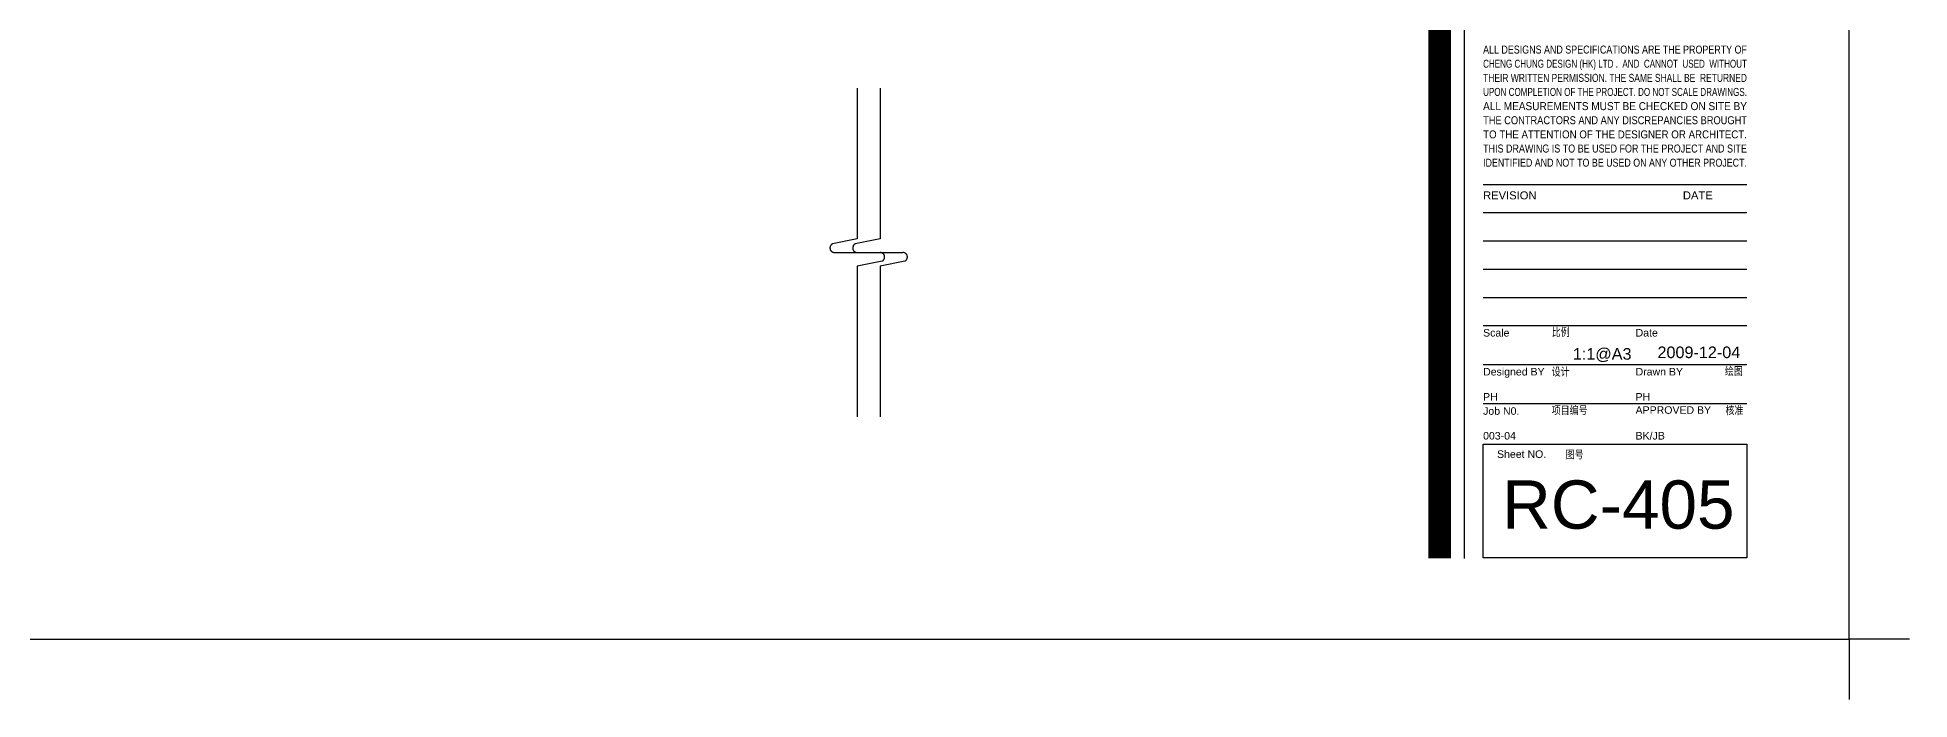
# Model space of a CAD drawing. Header units: millimetres. Extents: x 14385 to 129787, y 107826 to 186798.
# Drawn here: x 86664.7 to 86829.2, y 138961.8 to 139020 of the extents above; entities that cross this region are included whole.
import ezdxf
from ezdxf.enums import TextEntityAlignment as Align

# ---------------------------------------------------------------- set-up
doc = ezdxf.new("R2010")
doc.units = ezdxf.units.MM
doc.header["$LTSCALE"] = 1000
doc.linetypes.add('DASH', pattern=[0.35, 0.25, -0.1])
doc.layers.add('IDS-TEXT', color=50, linetype='Continuous')
doc.layers.add('TK', color=1, linetype='Continuous')
doc.styles.add('Arial', font='arial.ttf')
doc.styles.add('黑体', font='simhei.ttf', dxfattribs={"width": 0.8})

# ---------------------------------------------------------------- blocks, each defined once
blk = doc.blocks.new('A$C56D03EAD')
at = {"color": 150, "linetype": 'Continuous', "style": '黑体', "width": 1.652174, "flags": 8}
for p, p2 in [((-46.81, 154.55), (-46.81, 352.57)), ((-32.81, 154.55), (-32.81, 352.57))]:
    blk.add_attdef('五层405号套房天花布置图000000000000000', text='', height=7.21, rotation=90, dxfattribs=at).set_placement(p, p2, align=Align.FIT)
at = {"color": 150, "linetype": 'Continuous', "style": '黑体', "flags": 8}
for p in [(-84.27, 154.61), (-69.25, 154.61)]:
    blk.add_attdef('五层405号套房天花布置图', text='', height=7.21, rotation=90, dxfattribs=at).set_placement(p, align=Align.TOP_LEFT)
at = {"color": 150, "style": 'Arial', "flags": 8}
for tag, p in [('1:50', (-69.7, 71.4)), ('2009-11-28', (-47.69, 71.55))]:
    blk.add_attdef(tag, p, '', height=2.88, dxfattribs=at)
blk.add_attdef('RC-405', text='', height=12.01, dxfattribs=at).set_placement((-57.43, 35.11), align=Align.MIDDLE)
blk = doc.blocks.new('FSAFDSAFSAD')
at = {"layer": 'IDS-TEXT', "color": 150}
blk.add_lwpolyline([(-278.43, 1243.66), (-212.8, 1243.66), (-212.8, 1215.39), (-278.43, 1215.39)], close=True, dxfattribs=at)
at = {"layer": 'TK', "color": 2, "ltscale": 3}
blk.add_line((-283.12, 1552.91), (-283.12, 1215.21), dxfattribs=at)
at = {"layer": 'TK', "color": 150, "ltscale": 3}
for p, q in [((-278.43, 1308.24), (-212.8, 1308.24)), ((-278.43, 1301.22), (-212.8, 1301.22)), ((-278.43, 1294.2), (-212.8, 1294.2)), ((-278.43, 1287.17), (-212.8, 1287.17)), ((-278.43, 1280.15), (-212.8, 1280.15)), ((-278.43, 1273.12), (-212.8, 1273.12)), ((-278.43, 1263.44), (-212.8, 1263.44)), ((-278.43, 1253.75), (-212.8, 1253.75))]:
    blk.add_line(p, q, dxfattribs=at)
at = {"layer": 'TK', "color": 255}
blk.add_lwpolyline([(-187.35, 2036.09), (-1376.35, 2036.09), (-1376.35, 1195.09), (-187.35, 1195.09)], close=True, dxfattribs=at)
at = {"layer": 'TK', "color": 8, "ltscale": 3, "const_width": 5.66}
blk.add_lwpolyline([(-289.22, 1552.46), (-289.22, 1215.21)], dxfattribs=at)
at = {"layer": 'TK', "color": 255}
blk.add_lwpolyline([(-172.35, 1195.09), (-187.35, 1195.09), (-187.35, 1180.09)], dxfattribs=at)
at = {"layer": 'IDS-TEXT', "color": 2, "style": 'Arial'}
blk.add_text('Sheet NO.', height=1.875, dxfattribs=at).set_placement((-274.96, 1240.21))
at = {"layer": 'IDS-TEXT', "color": 2, "style": '黑体', "width": 0.8}
blk.add_text('图号', height=1.99, dxfattribs=at).set_placement((-257.88, 1240.06))
at = {"layer": 'TK', "color": 2, "style": 'Arial'}
for s, width, p, p2 in [('ALL DESIGNS AND SPECIFICATIONS ARE THE PROPERTY OF', 0.797119, (-278.43, 1340.8), (-212.8, 1340.8)), ('CHENG CHUNG DESIGN (HK) LTD .  AND  CANNOT  USED  WITHOUT', 0.721448, (-278.43, 1337.28), (-212.8, 1337.28)), ('THEIR WRITTEN PERMISSION. THE SAME SHALL BE  RETURNED', 0.756036, (-278.43, 1333.76), (-212.8, 1333.76)), ('UPON COMPLETION OF THE PROJECT. DO NOT SCALE DRAWINGS.', 0.721405, (-278.43, 1330.26), (-212.8, 1330.26)), ('ALL MEASUREMENTS MUST BE CHECKED ON SITE BY', 0.898234, (-278.43, 1326.73), (-212.8, 1326.73)), ('THE CONTRACTORS AND ANY DISCREPANCIES BROUGHT', 0.829888, (-278.43, 1323.22), (-212.8, 1323.22)), ('TO THE ATTENTION OF THE DESIGNER OR ARCHITECT.', 0.870766, (-278.43, 1319.7), (-212.8, 1319.7)), ('THIS DRAWING IS TO BE USED FOR THE PROJECT AND SITE', 0.801719, (-278.43, 1316.18), (-212.8, 1316.18)), ('IDENTIFIED AND NOT TO BE USED ON ANY OTHER PROJECT.', 0.792741, (-278.43, 1312.66), (-212.8, 1312.66))]:
    blk.add_text(s, height=1.99, dxfattribs=dict(at, width=width)).set_placement(p, p2, align=Align.FIT)
for s, height, p in [('REVISION', 1.99, (-278.43, 1304.53)), ('DATE', 1.99, (-228.73, 1304.53)), ('Scale', 1.875, (-278.43, 1270.4)), ('Date', 1.875, (-240.5, 1270.4)), ('Designed BY', 1.8752, (-278.43, 1260.71)), ('Drawn BY', 1.875, (-240.5, 1260.72)), ('Job N0.', 1.875, (-278.43, 1250.94)), ('PH', 1.875, (-278.43, 1254.47)), ('APPROVED BY', 1.8752, (-240.5, 1251.18)), ('PH', 1.875, (-240.5, 1254.47)), ('003-04', 1.875, (-278.43, 1244.78)), ('BK/JB', 1.875, (-240.5, 1244.78))]:
    blk.add_text(s, height=height, dxfattribs=at).set_placement(p)
at = {"layer": 'TK', "color": 2, "style": '黑体', "width": 0.8}
for s, p in [('比例', (-261.36, 1270.51)), ('设计', (-261.36, 1260.66)), ('绘图 ', (-218.29, 1260.82)), ('项目编号', (-261.36, 1251.06)), ('核准', (-218.13, 1251.06))]:
    blk.add_text(s, height=1.99, dxfattribs=at).set_placement(p)

msp = doc.modelspace()

# ---------------------------------------------------------------- linework, layer by layer
at = {"linetype": 'DASH'}
for points in [[(86736.78, 139015.57), (86736.78, 139002.32), (86734.6, 139001.88, 0.791418), (86734.78, 139001.12), (86738.78, 139001.12, -0.791418), (86738.96, 139000.36), (86736.78, 138999.92), (86736.78, 138986.67)], [(86738.78, 139015.57), (86738.78, 139002.32), (86736.6, 139001.88, 0.791418), (86736.78, 139001.12), (86740.78, 139001.12, -0.791418), (86740.96, 139000.36), (86738.78, 138999.92), (86738.78, 138986.67)]]:
    msp.add_lwpolyline(points, format="xyb", dxfattribs=at)

# ---------------------------------------------------------------- block references
at = {"layer": 'IDS-TEXT', "color": 150}
ref = msp.add_blockref('A$C56D03EAD', (86823.94, 138966.57), dxfattribs=dict(at, xscale=0.3532380151445977, yscale=0.3532380151445977, zscale=0.3532380151445977))
ref.add_attrib('五层405号套房天花布置图000000000000000', 'LOBBY,LOBBY LOUNG & ALL DAY DINING   大堂大堂吧及全日制餐厅', dxfattribs={"layer": '0', "color": 150, "linetype": 'Continuous', "height": 2.5454, "rotation": 90, "style": '黑体', "width": 0.644068, "flags": 8}).set_placement((86807.4, 139021.16), (86807.4, 139091.11), align=Align.FIT)
ref.add_attrib('五层405号套房天花布置图000000000000000', 'FIXTURE & FURNISHING PLAN  平面布置图', dxfattribs={"layer": '0', "color": 150, "linetype": 'Continuous', "height": 2.5454, "rotation": 90, "style": '黑体', "width": 1.027027, "flags": 8}).set_placement((86812.35, 139021.16), (86812.35, 139091.11), align=Align.FIT)
ref.add_attrib('五层405号套房天花布置图', 'LEVEL 1   一层', dxfattribs={"layer": '0', "color": 150, "linetype": 'Continuous', "height": 2.5454, "rotation": 90, "style": '黑体', "flags": 8}).set_placement((86799.48, 139021.18), align=Align.TOP_LEFT)
ref.add_attrib('五层405号套房天花布置图', 'PUBLIC AREA   公共部分', dxfattribs={"layer": '0', "color": 150, "linetype": 'Continuous', "height": 2.5454, "rotation": 90, "style": '黑体', "flags": 8}).set_placement((86794.17, 139021.18), align=Align.TOP_LEFT)
ref.add_attrib('RC-405', 'RC-405', dxfattribs={"layer": '0', "color": 150, "height": 4.242, "style": 'Arial', "flags": 8}).set_placement((86803.65, 138978.97), align=Align.MIDDLE)
ref.add_attrib('2009-11-28', '2009-12-04', (86807.09, 138991.84), dxfattribs={"layer": '0', "color": 150, "height": 1.018, "style": 'Arial', "flags": 8})
ref.add_attrib('1:50', '1:1@A3', (86799.65, 138991.7), dxfattribs={"layer": '0', "color": 150, "height": 1.018, "style": 'Arial', "flags": 8})
at = {"layer": 'TK', "xscale": 0.3532380151445977, "yscale": 0.3532380151445977, "zscale": 0.3532380151445977}
msp.add_blockref('FSAFDSAFSAD', (86890.12, 138544.98), dxfattribs=at)

doc.saveas('drawing.dxf')
